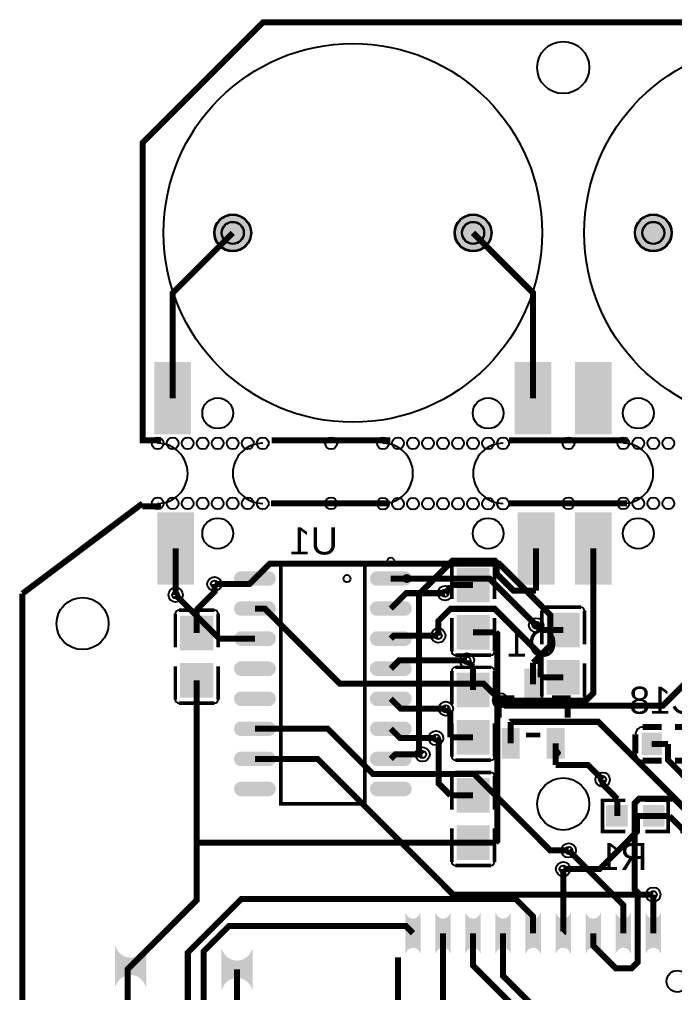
# Model space of a CAD drawing. Header units: millimetres. Extents: x 12.6 to 58.5, y -43.3 to 38.2.
# Drawn here: x 12.57 to 40.27, y -2.89 to 38.23 of the extents above; entities that cross this region are included whole.
import ezdxf

# ---------------------------------------------------------------- set-up
doc = ezdxf.new("R2010")
doc.units = ezdxf.units.MM
for name, color, linetype, true_color in [('BoardOutLine', 7, 'Continuous', 0xff00ff), ('BottomLayer', 7, 'Continuous', 0x0000ff), ('BottomPasteMaskLayer', 7, 'Continuous', 0x800000), ('BottomSilkLayer', 7, 'Continuous', 0x66cc33), ('BottomSolderMaskLayer', 7, 'Continuous', 0xaa00ff), ('Document', 7, 'Continuous', 0xffffff), ('Hole', 7, 'Continuous', 0x222222), ('Multi-Layer', 7, 'Continuous', 0xc0c0c0), ('TopLayer', 7, 'Continuous', 0xff0000), ('TopPasteMaskLayer', 7, 'Continuous', 0x808080), ('TopSilkLayer', 7, 'Continuous', 0xffcc00), ('TopSolderMaskLayer', 7, 'Continuous', 0x800080)]:
    doc.layers.add(name, color=color, linetype=linetype, true_color=true_color)
doc.styles.get("Standard").update_dxf_attribs({"font": 'arial.ttf'})

msp = doc.modelspace()

# ---------------------------------------------------------------- hatches: boundary and pattern name
at = {"layer": 'BottomLayer'}
for points in [[(21.93505207010412, 14.325031750063513, -0.7853981633974483), (21.93505207010412, 14.885026670053353), (23.120066040132087, 14.885026670053353, -0.7853981633974483), (23.120066040132087, 14.325031750063513)], [(27.680035560071246, 14.325031750063513, -0.7853981633974483), (27.680035560071246, 14.885026670053353), (28.865049530099213, 14.885026670053353, -0.7853981633974483), (28.865049530099213, 14.325031750063513)], [(21.93505207010412, 13.055029210058333, -0.7853981633974483), (21.93505207010412, 13.615024130048173), (23.120066040132087, 13.615024130048173, -0.7853981633974483), (23.120066040132087, 13.055029210058333)], [(27.680035560071246, 13.055029210058333, -0.7853981633974483), (27.680035560071246, 13.615024130048173), (28.865049530099213, 13.615024130048173, -0.7853981633974483), (28.865049530099213, 13.055029210058333)], [(21.93505207010412, 11.785026670053266, -0.7853981633974483), (21.93505207010412, 12.345021590043107), (23.120066040132087, 12.345021590043107, -0.7853981633974483), (23.120066040132087, 11.785026670053266)], [(27.680035560071246, 11.785026670053266, -0.7853981633974483), (27.680035560071246, 12.345021590043107), (28.865049530099213, 12.345021590043107, -0.7853981633974483), (28.865049530099213, 11.785026670053266)], [(21.93505207010412, 10.5150241300482, -0.7853981633974483), (21.93505207010412, 11.07501905003804), (23.120066040132087, 11.07501905003804, -0.7853981633974483), (23.120066040132087, 10.5150241300482)], [(27.680035560071246, 10.5150241300482, -0.7853981633974483), (27.680035560071246, 11.07501905003804), (28.865049530099213, 11.07501905003804, -0.7853981633974483), (28.865049530099213, 10.5150241300482)], [(33.94005588011191, 9.51470662941324), (34.640081280162576, 9.51470662941324), (34.640081280162576, 10.764693929387818), (33.94005588011191, 10.764693929387818)], [(21.93505207010412, 9.245021590043134, -0.7853981633974483), (21.93505207010412, 9.805016510032974), (23.120066040132087, 9.805016510032974, -0.7853981633974483), (23.120066040132087, 9.245021590043134)], [(27.680035560071246, 9.245021590043134, -0.7853981633974483), (27.680035560071246, 9.805016510032974), (28.865049530099213, 9.805016510032974, -0.7853981633974483), (28.865049530099213, 9.245021590043134)], [(21.93505207010412, 7.9750190500380675, -0.7853981633974483), (21.93505207010412, 8.535013970027908), (23.120066040132087, 8.535013970027908, -0.7853981633974483), (23.120066040132087, 7.9750190500380675)], [(27.680035560071246, 7.9750190500380675, -0.7853981633974483), (27.680035560071246, 8.535013970027908), (28.865049530099213, 8.535013970027908, -0.7853981633974483), (28.865049530099213, 7.9750190500380675)], [(32.990093980187794, 7.015341630683224), (33.690119380238684, 7.015341630683224), (33.690119380238684, 8.265328930657802), (32.990093980187794, 8.265328930657802)], [(34.89001778003558, 7.015341630683224), (35.59004318008647, 7.015341630683224), (35.59004318008647, 8.265328930657802), (34.89001778003558, 8.265328930657802)], [(39.705080010160145, 8.070027940055752), (38.90508001015996, 8.070027940055752), (38.90508001015996, 7.170002540005044), (39.705080010160145, 7.170002540005044)], [(21.93505207010412, 6.705016510033001, -0.7853981633974483), (21.93505207010412, 7.265011430022842), (23.120066040132087, 7.265011430022842, -0.7853981633974483), (23.120066040132087, 6.705016510033001)], [(27.680035560071246, 6.705016510033001, -0.7853981633974483), (27.680035560071246, 7.265011430022842), (28.865049530099213, 7.265011430022842, -0.7853981633974483), (28.865049530099213, 6.705016510033001)], [(21.93505207010412, 5.435013970027935, -0.7853981633974483), (21.93505207010412, 5.995008890017775), (23.120066040132087, 5.995008890017775, -0.7853981633974483), (23.120066040132087, 5.435013970027935)], [(27.680035560071246, 5.435013970027935, -0.7853981633974483), (27.680035560071246, 5.995008890017775), (28.865049530099213, 5.995008890017775, -0.7853981633974483), (28.865049530099213, 5.435013970027935)], [(38.258064516129025, 4.140005080010042), (38.258064516129025, 5.004013208026436), (37.451587503175006, 5.004013208026436), (37.451587503175006, 4.140005080010042)], [(38.95808991617969, 4.140005080010042), (38.95808991617969, 5.004013208026436), (39.764566929133935, 5.004013208026436), (39.764566929133935, 4.140005080010042)]]:
    msp.add_hatch(color=256, dxfattribs=at).paths.add_polyline_path(points)
at = {"layer": 'BottomPasteMaskLayer'}
for points in [[(21.93505207010412, 14.325031750063513, -0.7853981633974483), (21.93505207010412, 14.885026670053353), (23.120066040132087, 14.885026670053353, -0.7853981633974483), (23.120066040132087, 14.325031750063513)], [(27.680035560071246, 14.325031750063513, -0.7853981633974483), (27.680035560071246, 14.885026670053353), (28.865049530099213, 14.885026670053353, -0.7853981633974483), (28.865049530099213, 14.325031750063513)], [(21.93505207010412, 13.055029210058333, -0.7853981633974483), (21.93505207010412, 13.615024130048173), (23.120066040132087, 13.615024130048173, -0.7853981633974483), (23.120066040132087, 13.055029210058333)], [(27.680035560071246, 13.055029210058333, -0.7853981633974483), (27.680035560071246, 13.615024130048173), (28.865049530099213, 13.615024130048173, -0.7853981633974483), (28.865049530099213, 13.055029210058333)], [(21.93505207010412, 11.785026670053266, -0.7853981633974483), (21.93505207010412, 12.345021590043107), (23.120066040132087, 12.345021590043107, -0.7853981633974483), (23.120066040132087, 11.785026670053266)], [(27.680035560071246, 11.785026670053266, -0.7853981633974483), (27.680035560071246, 12.345021590043107), (28.865049530099213, 12.345021590043107, -0.7853981633974483), (28.865049530099213, 11.785026670053266)], [(21.93505207010412, 10.5150241300482, -0.7853981633974483), (21.93505207010412, 11.07501905003804), (23.120066040132087, 11.07501905003804, -0.7853981633974483), (23.120066040132087, 10.5150241300482)], [(27.680035560071246, 10.5150241300482, -0.7853981633974483), (27.680035560071246, 11.07501905003804), (28.865049530099213, 11.07501905003804, -0.7853981633974483), (28.865049530099213, 10.5150241300482)], [(33.94005588011191, 9.51470662941324), (34.640081280162576, 9.51470662941324), (34.640081280162576, 10.764693929387818), (33.94005588011191, 10.764693929387818)], [(21.93505207010412, 9.245021590043134, -0.7853981633974483), (21.93505207010412, 9.805016510032974), (23.120066040132087, 9.805016510032974, -0.7853981633974483), (23.120066040132087, 9.245021590043134)], [(27.680035560071246, 9.245021590043134, -0.7853981633974483), (27.680035560071246, 9.805016510032974), (28.865049530099213, 9.805016510032974, -0.7853981633974483), (28.865049530099213, 9.245021590043134)], [(21.93505207010412, 7.9750190500380675, -0.7853981633974483), (21.93505207010412, 8.535013970027908), (23.120066040132087, 8.535013970027908, -0.7853981633974483), (23.120066040132087, 7.9750190500380675)], [(27.680035560071246, 7.9750190500380675, -0.7853981633974483), (27.680035560071246, 8.535013970027908), (28.865049530099213, 8.535013970027908, -0.7853981633974483), (28.865049530099213, 7.9750190500380675)], [(32.990093980187794, 7.015341630683224), (33.690119380238684, 7.015341630683224), (33.690119380238684, 8.265328930657802), (32.990093980187794, 8.265328930657802)], [(34.89001778003558, 7.015341630683224), (35.59004318008647, 7.015341630683224), (35.59004318008647, 8.265328930657802), (34.89001778003558, 8.265328930657802)], [(39.705080010160145, 8.070027940055752), (38.90508001015996, 8.070027940055752), (38.90508001015996, 7.170002540005044), (39.705080010160145, 7.170002540005044)], [(21.93505207010412, 6.705016510033001, -0.7853981633974483), (21.93505207010412, 7.265011430022842), (23.120066040132087, 7.265011430022842, -0.7853981633974483), (23.120066040132087, 6.705016510033001)], [(27.680035560071246, 6.705016510033001, -0.7853981633974483), (27.680035560071246, 7.265011430022842), (28.865049530099213, 7.265011430022842, -0.7853981633974483), (28.865049530099213, 6.705016510033001)], [(21.93505207010412, 5.435013970027935, -0.7853981633974483), (21.93505207010412, 5.995008890017775), (23.120066040132087, 5.995008890017775, -0.7853981633974483), (23.120066040132087, 5.435013970027935)], [(27.680035560071246, 5.435013970027935, -0.7853981633974483), (27.680035560071246, 5.995008890017775), (28.865049530099213, 5.995008890017775, -0.7853981633974483), (28.865049530099213, 5.435013970027935)], [(37.413055626111145, 5.021996443992862), (38.21305562611133, 5.021996443992862), (38.26306832613682, 4.971983743967485), (38.26306832613682, 4.7440182880365), (37.89306578613173, 4.7440182880365), (37.89306578613173, 4.414020828041657), (38.26306832613682, 4.414020828041657), (38.26306832613682, 4.171983743967417), (38.21305562611133, 4.1219964439928845), (37.413055626111145, 4.1219964439928845), (37.36306832613673, 4.171983743967417), (37.36306832613673, 4.971983743967485)], [(39.803098806197795, 4.122021844043616), (39.00309880619761, 4.122021844043616), (38.95308610617212, 4.1720345440689925), (38.95308610617212, 4.399999999999977), (39.32308864617721, 4.399999999999977), (39.32308864617721, 4.72999745999482), (38.95308610617212, 4.72999745999482), (38.95308610617212, 4.972034544069061), (39.00309880619761, 5.022021844043593), (39.803098806197795, 5.022021844043593), (39.85308610617221, 4.972034544069061), (39.85308610617221, 4.1720345440689925)]]:
    msp.add_hatch(color=256, dxfattribs=at).paths.add_polyline_path(points)
at = {"layer": 'BottomSolderMaskLayer'}
for points in [[(20.80264160528332, 29.210058420116752, 1), (22.377444754889616, 29.210058420116752, 1)], [(30.96266192532385, 29.210058420116752, 1), (32.53746507493015, 29.210058420116752, 1)], [(38.58267716535425, 29.210058420116752, 1), (40.157480314960544, 29.210058420116752, 1)], [(21.881302627094783, 14.299631699263411, -0.7853981633974483), (21.881302627094783, 14.910426720853454), (23.173815483141425, 14.910426720853454, -0.7853981633974483), (23.173815483141425, 14.299631699263411)], [(27.62628611706191, 14.299631699263411, -0.7853981633974483), (27.62628611706191, 14.910426720853454), (28.91879897310855, 14.910426720853454, -0.7853981633974483), (28.91879897310855, 14.299631699263411)], [(21.881302627094783, 13.029629159258231, -0.7853981633974483), (21.881302627094783, 13.640424180848274), (23.173815483141425, 13.640424180848274, -0.7853981633974483), (23.173815483141425, 13.029629159258231)], [(27.62628611706191, 13.029629159258231, -0.7853981633974483), (27.62628611706191, 13.640424180848274), (28.91879897310855, 13.640424180848274, -0.7853981633974483), (28.91879897310855, 13.029629159258231)], [(21.881302627094783, 11.759626619253165, -0.7853981633974483), (21.881302627094783, 12.370421640843208), (23.173815483141425, 12.370421640843208, -0.7853981633974483), (23.173815483141425, 11.759626619253165)], [(27.62628611706191, 11.759626619253165, -0.7853981633974483), (27.62628611706191, 12.370421640843208), (28.91879897310855, 12.370421640843208, -0.7853981633974483), (28.91879897310855, 11.759626619253165)], [(21.881302627094783, 10.489624079248099, -0.7853981633974483), (21.881302627094783, 11.100419100838142), (23.173815483141425, 11.100419100838142, -0.7853981633974483), (23.173815483141425, 10.489624079248099)], [(27.62628611706191, 10.489624079248099, -0.7853981633974483), (27.62628611706191, 11.100419100838142), (28.91879897310855, 11.100419100838142, -0.7853981633974483), (28.91879897310855, 10.489624079248099)], [(33.914654907650856, 9.489307094738024), (34.665482252623406, 9.489307094738024), (34.665482252623406, 10.790093464063034), (33.914654907650856, 10.790093464063034)], [(21.881302627094783, 9.219621539243033, -0.7853981633974483), (21.881302627094783, 9.830416560833076), (23.173815483141425, 9.830416560833076, -0.7853981633974483), (23.173815483141425, 9.219621539243033)], [(27.62628611706191, 9.219621539243033, -0.7853981633974483), (27.62628611706191, 9.830416560833076), (28.91879897310855, 9.830416560833076, -0.7853981633974483), (28.91879897310855, 9.219621539243033)], [(21.881302627094783, 7.949618999237966, -0.7853981633974483), (21.881302627094783, 8.56041402082801), (23.173815483141425, 8.56041402082801, -0.7853981633974483), (23.173815483141425, 7.949618999237966)], [(27.62628611706191, 7.949618999237966, -0.7853981633974483), (27.62628611706191, 8.56041402082801), (28.91879897310855, 8.56041402082801, -0.7853981633974483), (28.91879897310855, 7.949618999237966)], [(32.964693007726964, 6.989942096008008), (33.71552035269974, 6.989942096008008), (33.71552035269974, 8.290728465333018), (32.964693007726964, 8.290728465333018)], [(34.86461680757475, 6.989942096008008), (35.6154441525473, 6.989942096008008), (35.6154441525473, 8.290728465333018), (34.86461680757475, 8.290728465333018)], [(39.73048167386651, 8.09542870770315), (38.879681572266236, 8.09542870770315), (38.879681572266236, 7.144601772357646), (39.73048167386651, 7.144601772357646)], [(21.881302627094783, 6.6796164592329, -0.7853981633974483), (21.881302627094783, 7.290411480822943), (23.173815483141425, 7.290411480822943, -0.7853981633974483), (23.173815483141425, 6.6796164592329)], [(27.62628611706191, 6.6796164592329, -0.7853981633974483), (27.62628611706191, 7.290411480822943), (28.91879897310855, 7.290411480822943, -0.7853981633974483), (28.91879897310855, 6.6796164592329)], [(21.881302627094783, 5.409613919227834, -0.7853981633974483), (21.881302627094783, 6.020408940817877), (23.173815483141425, 6.020408940817877, -0.7853981633974483), (23.173815483141425, 5.409613919227834)], [(27.62628611706191, 5.409613919227834, -0.7853981633974483), (27.62628611706191, 6.020408940817877), (28.91879897310855, 6.020408940817877, -0.7853981633974483), (28.91879897310855, 5.409613919227834)], [(38.28347176671696, 4.114605029209997), (38.28347176671696, 5.02941325882648), (37.42619465216262, 5.02941325882648), (37.42619465216262, 4.114605029209997)], [(38.93268266559198, 4.114605029209997), (38.93268266559198, 5.02941325882648), (39.78995978014632, 5.02941325882648), (39.78995978014632, 4.114605029209997)]]:
    msp.add_hatch(color=256, dxfattribs=at).paths.add_polyline_path(points)
at = {"layer": 'Multi-Layer'}
for points in [[(20.82804165608342, 29.210058420116752, 1), (22.352044704089515, 29.210058420116752, 1)], [(30.98806197612395, 29.210058420116752, 1), (32.512065024130045, 29.210058420116752, 1)], [(38.60807721615435, 29.210058420116752, 1), (40.13208026416044, 29.210058420116752, 1)]]:
    msp.add_hatch(color=256, dxfattribs=at).paths.add_polyline_path(points)
at = {"layer": 'TopLayer'}
for points in [[(18.3000254000508, 23.72504445008883), (19.8000254000508, 23.72504445008883), (19.8000254000508, 20.725044450088944), (18.3000254000508, 20.725044450088944)], [(33.54005588011182, 23.72504445008883), (35.04005588011182, 23.72504445008883), (35.04005588011182, 20.725044450088944), (33.54005588011182, 20.725044450088944)], [(36.080060960121955, 23.72504445008883), (37.580060960121955, 23.72504445008883), (37.580060960121955, 20.725044450088944), (36.080060960121955, 20.725044450088944)], [(18.42702565405125, 17.375031750063386), (19.92702565405125, 17.375031750063386), (19.92702565405125, 14.3750317500635), (18.42702565405125, 14.3750317500635)], [(33.66705613411227, 17.375031750063386), (35.16705613411227, 17.375031750063386), (35.16705613411227, 14.3750317500635), (33.66705613411227, 14.3750317500635)], [(36.080060960121955, 17.375031750063386), (37.580060960121955, 17.375031750063386), (37.580060960121955, 14.3750317500635), (36.080060960121955, 14.3750317500635)], [(32.425069850139835, 13.630048260096487), (31.075057150114162, 13.630048260096487), (31.075057150114162, 15.040055880111709), (32.425069850139835, 15.040055880111709)], [(19.391033782067552, 11.59804419608838), (20.741046482092997, 11.59804419608838), (20.741046482092997, 13.008051816103603), (19.391033782067552, 13.008051816103603)], [(32.425069850139835, 13.040005080010133), (31.075057150114162, 13.040005080010133), (31.075057150114162, 11.629997459994911), (32.425069850139835, 11.629997459994911)], [(36.23507747015492, 11.725044450088944), (34.885064770129475, 11.725044450088944), (34.885064770129475, 13.135052070104052), (36.23507747015492, 13.135052070104052)], [(36.23507747015492, 11.135001270002476), (34.885064770129475, 11.135001270002476), (34.885064770129475, 9.724993649987255), (36.23507747015492, 9.724993649987255)], [(19.391033782067552, 11.008001016001913), (20.741046482092997, 11.008001016001913), (20.741046482092997, 9.597993395986691), (19.391033782067552, 9.597993395986691)], [(31.075057150114162, 9.185039370078698), (32.425069850139835, 9.185039370078698), (32.425069850139835, 10.59504699009392), (31.075057150114162, 10.59504699009392)], [(31.075057150114162, 8.594996189992344), (32.425069850139835, 8.594996189992344), (32.425069850139835, 7.184988569977122), (31.075057150114162, 7.184988569977122)], [(32.425069850139835, 4.740030480060909), (31.075057150114162, 4.740030480060909), (31.075057150114162, 6.150038100076131), (32.425069850139835, 6.150038100076131)], [(38.258064516129025, 4.140005080010042), (38.258064516129025, 5.004013208026436), (37.451587503175006, 5.004013208026436), (37.451587503175006, 4.140005080010042)], [(38.95808991617969, 4.140005080010042), (38.95808991617969, 5.004013208026436), (39.764566929133935, 5.004013208026436), (39.764566929133935, 4.140005080010042)], [(32.425069850139835, 4.149987299974555), (31.075057150114162, 4.149987299974555), (31.075057150114162, 2.7399796799593332), (32.425069850139835, 2.7399796799593332)], [(29.510058420116867, 0.4700152400304205, -0.7853981633974483), (28.910058420116865, 0.4700152400304205), (28.910058420116865, -1.229984759969625, -0.7853981633974483), (29.510058420116867, -1.229984759969625)], [(30.780060960122047, 0.4700152400304205, -0.7853981633974483), (30.180060960122045, 0.4700152400304205), (30.180060960122045, -1.229984759969625, -0.7853981633974483), (30.780060960122047, -1.229984759969625)], [(32.050063500126996, 0.4700152400304205, -0.7853981633974483), (31.450063500126998, 0.4700152400304205), (31.450063500126998, -1.229984759969625, -0.7853981633974483), (32.050063500126996, -1.229984759969625)], [(33.320066040132176, 0.4700152400304205, -0.7853981633974483), (32.72006604013218, 0.4700152400304205), (32.72006604013218, -1.229984759969625, -0.7853981633974483), (33.320066040132176, -1.229984759969625)], [(34.59006858013713, 0.4700152400304205, -0.7853981633974483), (33.990068580137134, 0.4700152400304205), (33.990068580137134, -1.229984759969625, -0.7853981633974483), (34.59006858013713, -1.229984759969625)], [(35.86007112014231, 0.4700152400304205, -0.7853981633974483), (35.260071120142314, 0.4700152400304205), (35.260071120142314, -1.229984759969625, -0.7853981633974483), (35.86007112014231, -1.229984759969625)], [(37.13007366014726, 0.4700152400304205, -0.7853981633974483), (36.530073660147266, 0.4700152400304205), (36.530073660147266, -1.229984759969625, -0.7853981633974483), (37.13007366014726, -1.229984759969625)], [(38.40007620015244, 0.4700152400304205, -0.7853981633974483), (37.800076200152446, 0.4700152400304205), (37.800076200152446, -1.229984759969625, -0.7853981633974483), (38.40007620015244, -1.229984759969625)], [(39.67007874015739, 0.4700152400304205, -0.7853981633974483), (39.0700787401574, 0.4700152400304205), (39.0700787401574, -1.229984759969625, -0.7853981633974483), (39.67007874015739, -1.229984759969625)], [(17.90703581407167, -0.9130048260096828, -0.7853981633974483), (16.63703327406659, -0.9130048260096828), (16.63703327406659, -2.6430022860046165, -0.7853981633974483), (17.90703581407167, -2.6430022860046165)], [(22.407162814325666, -1.0400050800102463, -0.7853981633974483), (21.137160274320586, -1.0400050800102463), (21.137160274320586, -2.7700025400050663, -0.7853981633974483), (22.407162814325666, -2.7700025400050663)]]:
    msp.add_hatch(color=256, dxfattribs=at).paths.add_polyline_path(points)
at = {"layer": 'TopPasteMaskLayer'}
for points in [[(18.3000254000508, 23.72504445008883), (19.8000254000508, 23.72504445008883), (19.8000254000508, 20.725044450088944), (18.3000254000508, 20.725044450088944)], [(33.54005588011182, 23.72504445008883), (35.04005588011182, 23.72504445008883), (35.04005588011182, 20.725044450088944), (33.54005588011182, 20.725044450088944)], [(36.080060960121955, 23.72504445008883), (37.580060960121955, 23.72504445008883), (37.580060960121955, 20.725044450088944), (36.080060960121955, 20.725044450088944)], [(18.42702565405125, 17.375031750063386), (19.92702565405125, 17.375031750063386), (19.92702565405125, 14.3750317500635), (18.42702565405125, 14.3750317500635)], [(33.66705613411227, 17.375031750063386), (35.16705613411227, 17.375031750063386), (35.16705613411227, 14.3750317500635), (33.66705613411227, 14.3750317500635)], [(36.080060960121955, 17.375031750063386), (37.580060960121955, 17.375031750063386), (37.580060960121955, 14.3750317500635), (36.080060960121955, 14.3750317500635)], [(31.110058420116957, 15.040005080010133), (32.390043180086195, 15.040005080010133), (32.44005588011191, 14.989992379984756), (32.44005588011191, 13.839979679959242), (32.390043180086195, 13.78999237998471), (31.980010160020356, 13.7849631699263), (31.980010160020356, 14.234975869951654), (31.530022860045847, 14.234975869951654), (31.530022860045847, 13.794970789941544), (31.110058420116957, 13.78999237998471), (31.060045720091466, 13.839979679959242), (31.060045720091466, 14.989992379984756)], [(19.42603505207012, 13.008001016002027), (20.706019812039585, 13.008001016002027), (20.756032512065076, 12.95798831597665), (20.756032512065076, 11.807975615951136), (20.706019812039585, 11.757988315976604), (20.295986791973746, 11.752959105918194), (20.295986791973746, 12.202971805943548), (19.84599949199901, 12.202971805943548), (19.84599949199901, 11.762966725933438), (19.42603505207012, 11.757988315976604), (19.376022352044856, 11.807975615951136), (19.376022352044856, 12.95798831597665)], [(32.39006858013704, 11.630048260096487), (31.1100838201678, 11.630048260096487), (31.060071120142084, 11.680060960121864), (31.060071120142084, 12.830073660147264), (31.1100838201678, 12.880060960121796), (31.52011684023364, 12.88509017018032), (31.52011684023364, 12.435077470154965), (31.97010414020815, 12.435077470154965), (31.97010414020815, 12.875082550164962), (32.39006858013704, 12.880060960121796), (32.44008128016253, 12.830073660147264), (32.44008128016253, 11.680060960121864)], [(34.92006604013204, 13.135001270002476), (36.20005080010151, 13.135001270002476), (36.250063500127226, 13.0849885699771), (36.250063500127226, 11.9349758699517), (36.20005080010151, 11.884988569977168), (35.79001778003567, 11.879959359918644), (35.79001778003567, 12.329972059943998), (35.34003048006116, 12.329972059943998), (35.34003048006116, 11.889966979934002), (34.92006604013204, 11.884988569977168), (34.87005334010678, 11.9349758699517), (34.87005334010678, 13.0849885699771)], [(20.70604521209043, 9.59804419608838), (19.426060452120964, 9.59804419608838), (19.376047752095474, 9.648056896113758), (19.376047752095474, 10.798069596139158), (19.426060452120964, 10.84805689611369), (19.836093472186803, 10.8530861061721), (19.836093472186803, 10.403073406146746), (20.28608077216154, 10.403073406146746), (20.28608077216154, 10.843078486156855), (20.70604521209043, 10.84805689611369), (20.756057912115693, 10.798069596139158), (20.756057912115693, 9.648056896113758)], [(36.20007620015235, 9.72504445008883), (34.92009144018289, 9.72504445008883), (34.870078740157396, 9.775057150114208), (34.870078740157396, 10.925069850139721), (34.92009144018289, 10.975057150114253), (35.33012446024895, 10.980086360172663), (35.33012446024895, 10.530073660147309), (35.78011176022346, 10.530073660147309), (35.78011176022346, 10.970078740157419), (36.20007620015235, 10.975057150114253), (36.25008890017784, 10.925069850139721), (36.25008890017784, 9.775057150114208)], [(31.110058420116957, 10.594996189992344), (32.390043180086195, 10.594996189992344), (32.44005588011191, 10.544983489966967), (32.44005588011191, 9.394970789941453), (32.390043180086195, 9.344983489966921), (31.980010160020356, 9.339954279908511), (31.980010160020356, 9.789966979933865), (31.530022860045847, 9.789966979933865), (31.530022860045847, 9.349961899923755), (31.110058420116957, 9.344983489966921), (31.060045720091466, 9.394970789941453), (31.060045720091466, 10.544983489966967)], [(32.39006858013704, 7.185039370078698), (31.1100838201678, 7.185039370078698), (31.060071120142084, 7.235052070104075), (31.060071120142084, 8.385064770129588), (31.1100838201678, 8.43505207010412), (31.52011684023364, 8.44008128016253), (31.52011684023364, 7.9900685801371765), (31.97010414020815, 7.9900685801371765), (31.97010414020815, 8.430073660147173), (32.39006858013704, 8.43505207010412), (32.44008128016253, 8.385064770129588), (32.44008128016253, 7.235052070104075)], [(31.110058420116957, 6.149987299974555), (32.390043180086195, 6.149987299974555), (32.44005588011191, 6.099974599949178), (32.44005588011191, 4.9499618999236645), (32.390043180086195, 4.899974599949132), (31.980010160020356, 4.894945389890722), (31.980010160020356, 5.3449580899160765), (31.530022860045847, 5.3449580899160765), (31.530022860045847, 4.90495300990608), (31.110058420116957, 4.899974599949132), (31.060045720091466, 4.9499618999236645), (31.060045720091466, 6.099974599949178)], [(37.413055626111145, 4.122021844043616), (38.21305562611133, 4.122021844043616), (38.26306832613682, 4.1720345440689925), (38.26306832613682, 4.399999999999977), (37.89306578613173, 4.399999999999977), (37.89306578613173, 4.72999745999482), (38.26306832613682, 4.72999745999482), (38.26306832613682, 4.972034544069061), (38.21305562611133, 5.022021844043593), (37.413055626111145, 5.022021844043593), (37.36306832613673, 4.972034544069061), (37.36306832613673, 4.1720345440689925)], [(39.803098806197795, 5.021996443992862), (39.00309880619761, 5.021996443992862), (38.95308610617212, 4.971983743967485), (38.95308610617212, 4.7440182880365), (39.32308864617721, 4.7440182880365), (39.32308864617721, 4.414020828041657), (38.95308610617212, 4.414020828041657), (38.95308610617212, 4.171983743967417), (39.00309880619761, 4.1219964439928845), (39.803098806197795, 4.1219964439928845), (39.85308610617221, 4.171983743967417), (39.85308610617221, 4.971983743967485)], [(32.39006858013704, 2.740030480060909), (31.1100838201678, 2.740030480060909), (31.060071120142084, 2.790043180086286), (31.060071120142084, 3.9400558801117995), (31.1100838201678, 3.9900431800863316), (31.52011684023364, 3.995072390144742), (31.52011684023364, 3.5450596901193876), (31.97010414020815, 3.5450596901193876), (31.97010414020815, 3.9850647701294974), (32.39006858013704, 3.9900431800863316), (32.44008128016253, 3.9400558801117995), (32.44008128016253, 2.790043180086286)], [(29.510058420116867, 0.4700152400304205, -0.7853981633974483), (28.910058420116865, 0.4700152400304205), (28.910058420116865, -1.229984759969625, -0.7853981633974483), (29.510058420116867, -1.229984759969625)], [(30.780060960122047, 0.4700152400304205, -0.7853981633974483), (30.180060960122045, 0.4700152400304205), (30.180060960122045, -1.229984759969625, -0.7853981633974483), (30.780060960122047, -1.229984759969625)], [(32.050063500126996, 0.4700152400304205, -0.7853981633974483), (31.450063500126998, 0.4700152400304205), (31.450063500126998, -1.229984759969625, -0.7853981633974483), (32.050063500126996, -1.229984759969625)], [(33.320066040132176, 0.4700152400304205, -0.7853981633974483), (32.72006604013218, 0.4700152400304205), (32.72006604013218, -1.229984759969625, -0.7853981633974483), (33.320066040132176, -1.229984759969625)], [(34.59006858013713, 0.4700152400304205, -0.7853981633974483), (33.990068580137134, 0.4700152400304205), (33.990068580137134, -1.229984759969625, -0.7853981633974483), (34.59006858013713, -1.229984759969625)], [(35.86007112014231, 0.4700152400304205, -0.7853981633974483), (35.260071120142314, 0.4700152400304205), (35.260071120142314, -1.229984759969625, -0.7853981633974483), (35.86007112014231, -1.229984759969625)], [(37.13007366014726, 0.4700152400304205, -0.7853981633974483), (36.530073660147266, 0.4700152400304205), (36.530073660147266, -1.229984759969625, -0.7853981633974483), (37.13007366014726, -1.229984759969625)], [(38.40007620015244, 0.4700152400304205, -0.7853981633974483), (37.800076200152446, 0.4700152400304205), (37.800076200152446, -1.229984759969625, -0.7853981633974483), (38.40007620015244, -1.229984759969625)], [(39.67007874015739, 0.4700152400304205, -0.7853981633974483), (39.0700787401574, 0.4700152400304205), (39.0700787401574, -1.229984759969625, -0.7853981633974483), (39.67007874015739, -1.229984759969625)], [(17.90703581407167, -0.9130048260096828, -0.7853981633974483), (16.63703327406659, -0.9130048260096828), (16.63703327406659, -2.6430022860046165, -0.7853981633974483), (17.90703581407167, -2.6430022860046165)], [(22.407162814325666, -1.0400050800102463, -0.7853981633974483), (21.137160274320586, -1.0400050800102463), (21.137160274320586, -2.7700025400050663, -0.7853981633974483), (22.407162814325666, -2.7700025400050663)]]:
    msp.add_hatch(color=256, dxfattribs=at).paths.add_polyline_path(points)
at = {"layer": 'TopSolderMaskLayer'}
for points in [[(20.80264160528332, 29.210058420116752, 1), (22.377444754889616, 29.210058420116752, 1)], [(30.96266192532385, 29.210058420116752, 1), (32.53746507493015, 29.210058420116752, 1)], [(38.58267716535425, 29.210058420116752, 1), (40.157480314960544, 29.210058420116752, 1)], [(18.274624919142298, 23.750444500888875), (19.825425020742387, 23.750444500888875), (19.825425020742387, 20.699644399288786), (18.274624919142298, 20.699644399288786)], [(33.51465539920332, 23.750444500888875), (35.06545550080341, 23.750444500888875), (35.06545550080341, 20.699644399288786), (33.51465539920332, 20.699644399288786)], [(36.05466047921345, 23.750444500888875), (37.60546058081354, 23.750444500888875), (37.60546058081354, 20.699644399288786), (36.05466047921345, 20.699644399288786)], [(18.401625173142747, 17.400431800863544), (19.952425274743064, 17.400431800863544), (19.952425274743064, 14.349631699263455), (18.401625173142747, 14.349631699263455)], [(33.64165565320377, 17.400431800863544), (35.19245575480386, 17.400431800863544), (35.19245575480386, 14.349631699263455), (33.64165565320377, 14.349631699263455)], [(36.05466047921345, 17.400431800863544), (37.60546058081354, 17.400431800863544), (37.60546058081354, 14.349631699263455), (36.05466047921345, 14.349631699263455)], [(32.44938914506747, 13.603520380135706), (31.050737855186753, 13.603520380135706), (31.050737855186753, 15.066585671647317), (32.44938914506747, 15.066585671647317)], [(36.259396765082556, 11.69851657012805), (34.86074547520184, 11.69851657012805), (34.86074547520184, 13.161581861639661), (36.259396765082556, 13.161581861639661)], [(19.366714487139916, 11.5715163161276), (20.765365777020634, 11.5715163161276), (20.765365777020634, 13.034581607639211), (19.366714487139916, 13.034581607639211)], [(32.44938914506747, 13.066532959970914), (31.050737855186753, 13.066532959970914), (31.050737855186753, 11.603467668459302), (32.44938914506747, 11.603467668459302)], [(36.259396765082556, 11.161529149963258), (34.86074547520184, 11.161529149963258), (34.86074547520184, 9.698463858451646), (36.259396765082556, 9.698463858451646)], [(19.366714487139916, 11.034528895962694), (20.765365777020634, 11.034528895962694), (20.765365777020634, 9.571463604451196), (19.366714487139916, 9.571463604451196)], [(31.050737855186753, 9.158511490117917), (32.44938914506747, 9.158511490117917), (32.44938914506747, 10.621576781629528), (31.050737855186753, 10.621576781629528)], [(31.050737855186753, 8.621524069953125), (32.44938914506747, 8.621524069953125), (32.44938914506747, 7.1584587784415135), (31.050737855186753, 7.1584587784415135)], [(32.44938914506747, 4.713502600100128), (31.050737855186753, 4.713502600100128), (31.050737855186753, 6.1765678916117395), (32.44938914506747, 6.1765678916117395)], [(38.28347176671696, 4.114605029209997), (38.28347176671696, 5.02941325882648), (37.42619465216262, 5.02941325882648), (37.42619465216262, 4.114605029209997)], [(38.93268266559198, 4.114605029209997), (38.93268266559198, 5.02941325882648), (39.78995978014632, 5.02941325882648), (39.78995978014632, 4.114605029209997)], [(32.44938914506747, 4.176515179935336), (31.050737855186753, 4.176515179935336), (31.050737855186753, 2.7134498884237246), (32.44938914506747, 2.7134498884237246)], [(29.535458470916968, 0.4887891906217874, -0.7853981633974483), (28.884658369316764, 0.4887891906217874), (28.884658369316764, -1.2487587105608782, -0.7853981633974483), (29.535458470916968, -1.2487587105608782)], [(30.805461010922148, 0.4887891906217874, -0.7853981633974483), (30.154660909321944, 0.4887891906217874), (30.154660909321944, -1.2487587105608782, -0.7853981633974483), (30.805461010922148, -1.2487587105608782)], [(32.0754635509271, 0.4887891906217874, -0.7853981633974483), (31.424663449326896, 0.4887891906217874), (31.424663449326896, -1.2487587105608782, -0.7853981633974483), (32.0754635509271, -1.2487587105608782)], [(33.34546609093228, 0.4887891906217874, -0.7853981633974483), (32.69466598933208, 0.4887891906217874), (32.69466598933208, -1.2487587105608782, -0.7853981633974483), (33.34546609093228, -1.2487587105608782)], [(34.61546863093723, 0.4887891906217874, -0.7853981633974483), (33.96466852933703, 0.4887891906217874), (33.96466852933703, -1.2487587105608782, -0.7853981633974483), (34.61546863093723, -1.2487587105608782)], [(35.88547117094241, 0.4887891906217874, -0.7853981633974483), (35.23467106934221, 0.4887891906217874), (35.23467106934221, -1.2487587105608782, -0.7853981633974483), (35.88547117094241, -1.2487587105608782)], [(37.15547371094736, 0.4887891906217874, -0.7853981633974483), (36.504673609347165, 0.4887891906217874), (36.504673609347165, -1.2487587105608782, -0.7853981633974483), (37.15547371094736, -1.2487587105608782)], [(38.42547625095254, 0.4887891906217874, -0.7853981633974483), (37.774676149352345, 0.4887891906217874), (37.774676149352345, -1.2487587105608782, -0.7853981633974483), (38.42547625095254, -1.2487587105608782)], [(39.695478790957495, 0.4887891906217874, -0.7853981633974483), (39.0446786893573, 0.4887891906217874), (39.0446786893573, -1.2487587105608782, -0.7853981633974483), (39.695478790957495, -1.2487587105608782)], [(17.93243586487177, -0.8983574848871285, -0.7853981633974483), (16.611633223266487, -0.8983574848871285), (16.611633223266487, -2.6576496271272845, -0.7853981633974483), (17.93243586487177, -2.6576496271272845)], [(22.432562865125767, -1.0253577388875783, -0.7853981633974483), (21.111760223520484, -1.0253577388875783), (21.111760223520484, -2.7846498811277343, -0.7853981633974483), (22.432562865125767, -2.7846498811277343)]]:
    msp.add_hatch(color=256, dxfattribs=at).paths.add_polyline_path(points)

# ---------------------------------------------------------------- linework, layer by layer
at = {"layer": 'BoardOutLine', "const_width": 0.25400050800101603}
for points in [[(53.34010668021347, 20.320040640081288), (53.34010668021347, 33.020066040132065), (53.34010668021347, 33.020066040132065), (48.260096520192974, 38.10007620015233), (22.86004572009142, 38.10007620015233), (22.86004572009142, 38.10007620015233), (17.780035560071155, 33.020066040132065), (17.780035560071155, 20.320040640081288)], [(17.7641605283211, 20.447040894081738), (18.557912115824138, 20.447040894081738)], [(23.241046482092997, 20.447040894081738), (26.289052578105156, 20.447040894081738)], [(26.257302514605044, 20.447040894081738), (28.257556515113038, 20.447040894081738)], [(33.27406654813308, 20.447040894081738), (36.32207264414524, 20.447040894081738)], [(36.290322580645125, 20.447040894081738), (38.29057658115312, 20.447040894081738)], [(17.780035560071155, 17.780035560071042), (12.70002540005089, 13.970027940055843)], [(17.7641605283211, 17.653035306070592), (18.557912115824138, 17.653035306070592)], [(23.209296418592885, 17.780035560071042), (26.289052578105156, 17.780035560071042)], [(26.22555245110493, 17.780035560071042), (28.225806451612925, 17.780035560071042)], [(33.242316484632966, 17.780035560071042), (36.32207264414524, 17.780035560071042)], [(36.25857251714501, 17.780035560071042), (38.258826517653006, 17.780035560071042)], [(12.70002540005089, -15.240030480061023), (12.70002540005089, 13.970027940055843)]]:
    msp.add_lwpolyline(points, dxfattribs=at)
at = {"layer": 'BoardOutLine'}
for centre, start, end in [((18.415036830073632, 19.050038100076108), 270, 90), ((22.86004572009142, 19.050038100076108), 90, 270), ((27.940055880111686, 19.050038100076108), 270, 90), ((33.02006604013218, 19.050038100076108), 90, 270), ((38.100076200152444, 19.050038100076108), 270, 90)]:
    msp.add_arc(centre, 1.27000254000508, start, end, dxfattribs=at)
at = {"layer": 'BottomLayer', "const_width": 0.25400050800101603}
for points in [[(22.52755905511799, 14.605029210058433), (23.15798831597658, 15.23545847091691), (32.84836169672326, 15.23545847091691), (35.00990601981198, 13.073914147828305), (35.00990601981198, 11.767843535687007), (34.29006858013713, 11.048006096012159)], [(20.81915163830331, 14.373888747777528), (22.2964185928372, 14.373888747777528), (22.52755905511799, 14.605029210058433)], [(28.272542545085116, 14.605029210058433), (32.44119888239766, 14.605029210058433), (34.4173228346458, 12.628905257810402)], [(22.52755905511799, 12.065024130048187), (21.02286004572011, 12.065024130048187), (19.177038354076785, 13.91084582169151)], [(28.272542545085116, 13.335026670053253), (28.924307848615626, 13.986791973583877), (30.565405130810404, 13.986791973583877)], [(22.52755905511799, 13.335026670053253), (22.942087884175862, 13.335026670053253), (26.116840233680477, 10.160274320548638), (32.19024638049291, 10.160274320548638), (32.88874777749561, 9.461772923545823)], [(30.276352552705248, 12.193802387604705), (28.40132080264152, 12.193802387604705), (28.272542545085116, 12.065024130048187)], [(31.493014986030175, 11.144018288036477), (28.621539243078587, 11.144018288036477), (28.272542545085116, 10.79502159004312)], [(41.65633731267462, 11.116078232156497), (39.77012954025895, 9.229870459740937), (33.12065024130038, 9.229870459740937), (32.88874777749561, 9.461772923545823)], [(34.29006858013713, 10.139700279400586), (34.29006858013713, 11.048006096012159)], [(28.272542545085116, 9.525019050038054), (28.691389382778652, 9.106172212344404), (30.59867919735825, 9.106172212344404)], [(45.02006604013195, 2.224790449580837), (43.37414274828552, 2.224790449580837), (37.04876809753614, 8.550165100330105), (33.3416306832612, 8.550165100330105), (33.34010668021347, 8.548641097282143)], [(33.34010668021347, 7.640335280670456), (33.34010668021347, 8.548641097282143)], [(22.52755905511799, 8.255016510032988), (25.609855219710425, 8.255016510032988), (27.51485902971808, 6.3500127000253315), (31.7833375666753, 6.3500127000253315), (35.01524003048007, 3.118110236220332), (35.79222758445508, 3.118110236220332)], [(28.272542545085116, 8.255016510032988), (28.660909321818508, 7.866649733299369), (30.186182372364783, 7.866649733299369)], [(35.24003048006102, 7.640335280670456), (35.24003048006102, 6.732029464058883)], [(39.30505461010921, 7.620015240030398), (39.988315976632066, 7.620015240030398)], [(39.988315976632066, 7.620015240030398), (39.988315976632066, 6.936753873507655), (43.43103886207791, 3.4940309880619225), (44.82905765811529, 3.4940309880619225)], [(22.52755905511799, 6.9850139700279215), (25.17449834899685, 6.9850139700279215), (30.910083820167756, 1.2494284988569007), (39.370078740157396, 1.2494284988569007)], [(28.272542545085116, 6.9850139700279215), (28.463296926594012, 7.1757683515367034), (29.611633223266608, 7.1757683515367034)], [(35.24003048006102, 6.732029464058883), (36.60579121158253, 6.732029464058883), (37.227330454661114, 6.110490220980296)], [(37.85471170942333, 5.2872745745490874), (37.227330454661114, 5.914655829311641), (37.227330454661114, 6.110490220980296)], [(37.85471170942333, 4.572009144018239), (37.85471170942333, 5.2872745745490874)], [(38.67487934975861, 4.572009144018239), (38.67487934975861, 3.908305816611687), (37.09753619507228, 2.330962661925355), (35.560325120650305, 2.330962661925355)], [(39.36144272288561, 4.572009144018239), (38.67487934975861, 4.572009144018239)]]:
    msp.add_lwpolyline(points, dxfattribs=at)
at = {"layer": 'BottomSilkLayer', "const_width": 0.15240030480060962}
msp.add_lwpolyline([(27.171475742951543, 15.236245872491622), (23.628625857251564, 15.236245872491622), (23.628625857251564, 5.083794767589552), (27.171475742951543, 5.083794767589552), (27.171475742951543, 15.236245872491622)], close=True, dxfattribs=at)
at = {"layer": 'BottomSilkLayer'}
for points, const_width in [([(33.489966979934024, 9.540005080010133), (32.83007366014749, 9.540005080010133), (33.489966979934024, 9.540005080010133), (32.83007366014749, 9.540005080010133), (32.83007366014749, 8.724917449834834)], 0.25400050800101603), ([(35.750063500127, 8.724917449834834), (35.750063500127, 9.540005080010133), (35.09017018034024, 9.540005080010133)], 0.25400050800101603), ([(39.724815849631796, 8.329641859283697), (38.92484124968246, 8.329641859283697)], 0.25400050800101603), ([(40.2852679705361, 8.330124460248953), (41.08524257048521, 8.330124460248953)], 0.25400050800101603), ([(34.59004318008624, 7.990093980187908), (33.99009398018802, 7.990093980187908)], 0.2), ([(38.61506223012452, 8.019786639573226), (38.61506223012452, 7.219761239522427)], 0.25400050800101603), ([(39.724815849631796, 6.909982219964377), (38.92484124968246, 6.909982219964377)], 0.25400050800101603), ([(40.2852679705361, 6.910439420878788), (41.08524257048521, 6.910439420878788)], 0.25400050800101603), ([(38.18186436372889, 3.9114046228091865), (37.22298704597415, 3.9114046228091865), (37.22298704597415, 5.232613665227291), (38.18186436372889, 5.232613665227291)], 0.15240030480060962), ([(39.03429006858005, 3.9114046228091865), (39.99316738633479, 3.9114046228091865), (39.99316738633479, 5.232613665227291), (39.03429006858005, 5.232613665227291)], 0.15240030480060962)]:
    msp.add_lwpolyline(points, dxfattribs=dict(at, const_width=const_width))
for centre, radius in [((26.670053340106733, 29.210058420116752), 8.001016002032005), ((44.45008890017789, 29.210058420116752), 8.001016002032005), ((28.272542545085116, 15.33731267462531), 0.15011430022860048), ((26.41910083820153, 14.605029210058433), 0.15011430022860048)]:
    msp.add_circle(centre, radius, dxfattribs=at)
for centre, start, end in [((38.924892048743004, 8.019812039624071), 90, 180.00469714540148), ((38.92489204978415, 7.219812039624003), 180, 270)]:
    msp.add_arc(centre, 0.30982981965963935, start, end, dxfattribs=at)
at = {"layer": 'BottomSolderMaskLayer'}
for centre, radius in [((21.590043180086468, 29.210058420116752), 0.7874015748031498), ((21.590043180086468, 29.210058420116752), 0.47244094488188987), ((31.750063500127, 29.210058420116752), 0.7874015748031498), ((31.750063500127, 29.210058420116752), 0.47244094488188987), ((39.370078740157396, 29.210058420116752), 0.7874015748031498), ((39.370078740157396, 29.210058420116752), 0.47244094488188987)]:
    msp.add_circle(centre, radius, dxfattribs=at)
at = {"layer": 'Document'}
for centre, radius in [((28.949961899923665, 14.605029210058433), 0.15011430022860048), ((35.29006858013713, 7.240030480060909), 0.12700025400050802)]:
    msp.add_circle(centre, radius, dxfattribs=at)
at = {"layer": 'Hole'}
for centre in [(20.81915163830331, 14.373888747777528), (19.177038354076785, 13.91084582169151), (30.565405130810404, 13.986791973583877), (34.4173228346458, 12.628905257810402), (30.276352552705248, 12.193802387604705), (31.493014986030175, 11.144018288036477), (32.88874777749561, 9.461772923545823), (30.59867919735825, 9.106172212344404), (30.186182372364783, 7.866649733299369), (29.611633223266608, 7.1757683515367034), (37.227330454661114, 6.110490220980296), (35.79222758445508, 3.118110236220332), (35.560325120650305, 2.330962661925355), (39.370078740157396, 1.2494284988569007)]:
    msp.add_circle(centre, 0.15250190500381003, dxfattribs=at)
at = {"layer": 'Multi-Layer'}
for centre, radius in [((35.56007112014231, 36.19507239014479), 1.1), ((21.590043180086468, 29.210058420116752), 0.7620015240030481), ((21.590043180086468, 29.210058420116752), 0.45720091440182886), ((31.750063500127, 29.210058420116752), 0.7620015240030481), ((31.750063500127, 29.210058420116752), 0.45720091440182886), ((39.370078740157396, 29.210058420116752), 0.7620015240030481), ((39.370078740157396, 29.210058420116752), 0.45720091440182886), ((20.955041910083764, 21.590043180086354), 0.6500127000254001), ((32.385064770129475, 21.590043180086354), 0.6500127000254001), ((38.73507747015492, 21.590043180086354), 0.6500127000254001), ((18.415036830073632, 20.320040640081288), 0.25001270002540005), ((19.050038100076108, 20.320040640081288), 0.25001270002540005), ((19.68503937007881, 20.320040640081288), 0.25001270002540005), ((20.320040640081288, 20.320040640081288), 0.25001270002540005), ((20.955041910083764, 20.320040640081288), 0.25001270002540005), ((21.590043180086468, 20.320040640081288), 0.25001270002540005), ((22.225044450088944, 20.320040640081288), 0.25001270002540005), ((22.86004572009142, 20.320040640081288), 0.25001270002540005), ((25.749301498603018, 20.320040640081288), 0.25001270002540005), ((27.940055880111686, 20.320040640081288), 0.25001270002540005), ((28.57505715011439, 20.320040640081288), 0.25001270002540005), ((29.210058420116866, 20.320040640081288), 0.25001270002540005), ((29.845059690119342, 20.320040640081288), 0.25001270002540005), ((30.480060960122046, 20.320040640081288), 0.25001270002540005), ((31.115062230124522, 20.320040640081288), 0.25001270002540005), ((31.750063500127, 20.320040640081288), 0.25001270002540005), ((32.385064770129475, 20.320040640081288), 0.25001270002540005), ((33.02006604013218, 20.320040640081288), 0.25001270002540005), ((35.7823215646431, 20.320040640081288), 0.25001270002540005), ((38.100076200152444, 20.320040640081288), 0.25001270002540005), ((38.73507747015492, 20.320040640081288), 0.25001270002540005), ((39.370078740157396, 20.320040640081288), 0.25001270002540005), ((40.0050800101601, 20.320040640081288), 0.25001270002540005), ((18.415036830073632, 17.780035560071042), 0.25001270002540005), ((19.050038100076108, 17.780035560071042), 0.25001270002540005), ((19.68503937007881, 17.780035560071042), 0.25001270002540005), ((20.320040640081288, 17.780035560071042), 0.25001270002540005), ((20.955041910083764, 17.780035560071042), 0.25001270002540005), ((21.590043180086468, 17.780035560071042), 0.25001270002540005), ((22.225044450088944, 17.780035560071042), 0.25001270002540005), ((22.86004572009142, 17.780035560071042), 0.25001270002540005), ((25.749301498603018, 17.780035560071042), 0.25001270002540005), ((27.940055880111686, 17.765557531115064), 0.25001270002540005), ((28.57505715011439, 17.765557531115064), 0.25001270002540005), ((29.210058420116866, 17.765557531115064), 0.25001270002540005), ((29.845059690119342, 17.765557531115064), 0.25001270002540005), ((30.480060960122046, 17.765557531115064), 0.25001270002540005), ((31.115062230124522, 17.765557531115064), 0.25001270002540005), ((31.750063500127, 17.765557531115064), 0.25001270002540005), ((32.385064770129475, 17.765557531115064), 0.25001270002540005), ((33.02006604013218, 17.765557531115064), 0.25001270002540005), ((35.7823215646431, 17.780035560071042), 0.25001270002540005), ((38.100076200152444, 17.780035560071042), 0.25001270002540005), ((38.73507747015492, 17.780035560071042), 0.25001270002540005), ((39.370078740157396, 17.780035560071042), 0.25001270002540005), ((40.0050800101601, 17.780035560071042), 0.25001270002540005), ((20.955041910083764, 16.510033020065976), 0.6500127000254001), ((32.385064770129475, 16.510033020065976), 0.6500127000254001), ((38.73507747015492, 16.510033020065976), 0.6500127000254001), ((20.81915163830331, 14.373888747777528), 0.30500381000762006), ((19.177038354076785, 13.91084582169151), 0.30500381000762006), ((30.565405130810404, 13.986791973583877), 0.30500381000762006), ((15.240030480061023, 12.700025400050777), 1.1), ((34.4173228346458, 12.628905257810402), 0.30500381000762006), ((30.276352552705248, 12.193802387604705), 0.30500381000762006), ((31.493014986030175, 11.144018288036477), 0.30500381000762006), ((32.88874777749561, 9.461772923545823), 0.30500381000762006), ((30.59867919735825, 9.106172212344404), 0.30500381000762006), ((30.186182372364783, 7.866649733299369), 0.30500381000762006), ((29.611633223266608, 7.1757683515367034), 0.30500381000762006), ((35.56007112014231, 5.080010160020265), 1.1), ((37.227330454661114, 6.110490220980296), 0.30500381000762006), ((35.79222758445508, 3.118110236220332), 0.30500381000762006), ((35.560325120650305, 2.330962661925355), 0.30500381000762006), ((39.370078740157396, 1.2494284988569007), 0.30500381000762006)]:
    msp.add_circle(centre, radius, dxfattribs=at)
at = {"layer": 'TopLayer', "const_width": 0.25400050800101603}
for points in [[(21.590043180086468, 29.210058420116752), (19.050038100076108, 26.67005334010662), (19.050038100076108, 22.22504445008883)], [(31.750063500127, 29.210058420116752), (34.29006858013713, 26.67005334010662), (34.29006858013713, 22.22504445008883)], [(19.177038354076785, 15.8750317500635), (19.177038354076785, 14.091948183896307)], [(32.77368554737109, 9.44119888239777), (36.51257302514614, 9.44119888239777), (36.830073660147264, 9.758699517399009), (36.830073660147264, 13.352806705613375), (36.830073660147264, 15.8750317500635)], [(34.41706883413758, 15.8750317500635), (34.41706883413758, 14.091948183896307)], [(34.41706883413758, 14.091948183896307), (33.457708915417925, 14.091948183896307), (32.75209550419095, 14.797561595123057), (32.75209550419095, 15.281940563881108), (32.67818135636276, 15.355854711709412), (30.8750317500635, 15.355854711709412), (29.462788925577797, 13.943611887223824), (29.462788925577797, 7.324612649225287), (29.611633223266608, 7.1757683515367034)], [(20.06604013208039, 13.291338582677099), (20.81915163830331, 14.044450088900135), (20.81915163830331, 14.373888747777528)], [(30.79197358394731, 14.335026670053253), (30.79197358394731, 14.213360426720783), (30.565405130810404, 13.986791973583877)], [(31.750063500127, 14.335026670053253), (30.79197358394731, 14.335026670053253)], [(19.177038354076785, 14.091948183896307), (19.177038354076785, 13.91084582169151)], [(20.06604013208039, 12.303022606045147), (20.06604013208039, 13.291338582677099)], [(30.276352552705248, 12.193802387604705), (30.276352552705248, 12.803149606299144), (30.798069596139385, 13.32486664973328), (32.66522733045463, 13.32486664973328), (34.601981203962396, 11.388112776225512), (34.601981203962396, 10.43002286004571)], [(34.601981203962396, 12.430022860045597), (34.601981203962396, 12.444246888493694), (34.4173228346458, 12.628905257810402)], [(31.750063500127, 12.335026670053367), (32.70840741681491, 12.335026670053367)], [(32.70840741681491, 12.335026670053367), (32.77368554737109, 12.269748539497073), (32.77368554737109, 9.461772923545823)], [(35.56007112014231, 12.430022860045597), (34.601981203962396, 12.430022860045597)], [(31.750063500127, 10.878333756667416), (31.493014986030175, 11.13538227076458), (31.493014986030175, 11.144018288036477)], [(31.750063500127, 9.890017780035464), (31.750063500127, 10.878333756667416)], [(20.06604013208039, 10.303022606045147), (20.06604013208039, 3.445008890017789)], [(35.56007112014231, 10.43002286004571), (34.601981203962396, 10.43002286004571)], [(32.77368554737109, 9.440182880365796), (32.77368554737109, 3.510287020574083), (32.70840741681491, 3.445008890017789)], [(32.88874777749561, 9.461772923545823), (32.77368554737109, 9.461772923545823)], [(32.77368554737109, 9.461772923545823), (32.77368554737109, 9.440182880365796)], [(30.79197358394731, 7.890017780035578), (30.79197358394731, 8.912877825755686), (30.59867919735825, 9.106172212344404)], [(30.79197358394731, 5.445008890017675), (30.30073660147309, 5.936245872491668), (30.30073660147309, 7.752095504190947), (30.186182372364783, 7.866649733299369)], [(31.750063500127, 7.890017780035578), (30.79197358394731, 7.890017780035578)], [(37.85471170942333, 5.2872745745490874), (37.227330454661114, 5.914655829311641), (37.227330454661114, 6.110490220980296)], [(31.750063500127, 5.445008890017675), (30.79197358394731, 5.445008890017675)], [(36.830073660147264, -0.37998475996960224), (36.830073660147264, -0.9108458216916233), (37.787909575819185, -1.868681737363545), (38.44170688341387, -1.868681737363545), (38.7035814071628, -1.606807213614502), (38.7035814071628, 1.3416306832613145), (38.58318516637041, 1.4620269240538164), (38.58318516637041, 5.1163322326643765), (38.76835153670322, 5.301498602997071), (40.24892049784103, 5.301498602997071), (40.97840995682009, 4.572009144018239)], [(37.85471170942333, 4.572009144018239), (37.85471170942333, 5.2872745745490874)], [(39.36144272288561, 4.572009144018239), (40.047752095504165, 4.572009144018239)], [(40.640081280162576, 3.8331216662433008), (40.640081280162576, 3.9796799593599417), (40.047752095504165, 4.572009144018239)], [(20.06604013208039, 3.445008890017789), (20.06604013208039, 1.016002032004053), (17.27203454406913, -1.7780035560072065)], [(20.06604013208039, 3.445008890017789), (30.79197358394731, 3.445008890017789)], [(31.750063500127, 3.445008890017789), (30.79197358394731, 3.445008890017789)], [(31.750063500127, 3.445008890017789), (32.70840741681491, 3.445008890017789)], [(38.100076200152444, -0.37998475996960224), (38.100076200152444, 0.8102616205231925), (35.79222758445508, 3.118110236220332)], [(35.56007112014231, -0.37998475996960224), (35.560325120650305, -0.3797307594614949), (35.560325120650305, 2.330962661925355)], [(39.370078740157396, -0.37998475996960224), (39.370078740157396, 1.2494284988569007)], [(22.095250190500337, -24.478282956565977), (19.691389382778652, -22.074422148844405), (19.691389382778652, -1.1973583947168436), (21.949199898399684, 1.0604521209041877), (33.55295910591826, 1.0604521209041877), (34.29006858013713, 0.32334264668531887), (34.29006858013713, -0.37998475996960224)], [(20.355092710185318, -16.345186690373453), (20.355092710185318, -1.1546863093726643), (21.432816865633868, -0.07696215392434169), (28.907035814071605, -0.07696215392434169), (29.210058420116866, -0.37998475996960224)], [(30.480060960122046, -0.37998475996960224), (30.480060960122046, -4.22148844297692)], [(31.750063500127, -0.37998475996960224), (31.750063500127, -1.7467614935229676), (38.73507747015492, -8.731775463551003), (38.73507747015492, -10.95656591313184), (39.03759207518419, -11.259080518161113), (45.16002032004076, -11.259080518161113), (45.944373888747805, -12.04343408686816), (45.944373888747805, -16.936499872999775), (45.7358394716789, -17.14503429006868)], [(35.066294132588155, -4.22936245872495), (33.02006604013218, -2.183134366268746), (33.02006604013218, -0.37998475996960224)], [(17.27203454406913, -1.7780035560072065), (17.14503429006868, -1.9050038100076563), (17.14503429006868, -8.763017526035128)], [(21.772161544323126, -7.632969265938527), (21.772161544323126, -1.9050038100076563)]]:
    msp.add_lwpolyline(points, dxfattribs=at)
at = {"layer": 'TopSilkLayer'}
for points, const_width in [([(30.846456692913534, 15.146228092456226), (30.846456692913534, 13.736220472440891)], 0.15240030480060962), ([(32.501270002540195, 15.29862839725672), (30.9988569977138, 15.29862839725672)], 0.15240030480060962), ([(32.65367030734069, 13.736220472440891), (32.65367030734069, 15.146228092456226)], 0.15240030480060962), ([(19.162433324866697, 11.704216408432785), (19.162433324866697, 13.114224028448007)], 0.15240030480060962), ([(19.31483362966719, 13.266624333248615), (20.817246634493358, 13.266624333248615)], 0.15240030480060962), ([(20.969646939293852, 13.114224028448007), (20.969646939293852, 11.704216408432785)], 0.15240030480060962), ([(34.65646431292862, 13.24122428244857), (34.65646431292862, 11.831216662433235)], 0.15240030480060962), ([(36.31127762255528, 13.393624587249178), (34.808864617729114, 13.393624587249178)], 0.15240030480060962), ([(36.463677927355775, 11.831216662433235), (36.463677927355775, 13.24122428244857)], 0.15240030480060962), ([(30.846456692913534, 11.523825247650393), (30.846456692913534, 12.933832867665728)], 0.15240030480060962), ([(32.65367030734069, 12.933832867665728), (32.65367030734069, 11.523825247650393)], 0.15240030480060962), ([(32.501270002540195, 11.371424942849785), (30.9988569977138, 11.371424942849785)], 0.15240030480060962), ([(34.65646431292862, 9.618821437642737), (34.65646431292862, 11.028829057658072)], 0.15240030480060962), ([(36.463677927355775, 11.028829057658072), (36.463677927355775, 9.618821437642737)], 0.15240030480060962), ([(19.162433324866697, 10.901828803657622), (19.162433324866697, 9.491821183642287)], 0.15240030480060962), ([(20.969646939293852, 9.491821183642287), (20.969646939293852, 10.901828803657622)], 0.15240030480060962), ([(30.846456692913534, 9.291211582423102), (30.846456692913534, 10.701219202438438)], 0.15240030480060962), ([(30.9988569977138, 10.853619507238932), (32.501270002540195, 10.853619507238932)], 0.15240030480060962), ([(32.65367030734069, 10.701219202438438), (32.65367030734069, 9.291211582423102)], 0.15240030480060962), ([(36.31127762255528, 9.466421132842243), (34.808864617729114, 9.466421132842243)], 0.15240030480060962), ([(19.31483362966719, 9.339420878841679), (20.817246634493358, 9.339420878841679)], 0.15240030480060962), ([(30.846456692913534, 8.48882397764794), (30.846456692913534, 7.078816357632604)], 0.15240030480060962), ([(32.65367030734069, 7.078816357632604), (32.65367030734069, 8.48882397764794)], 0.15240030480060962), ([(30.9988569977138, 6.926416052831996), (32.501270002540195, 6.926416052831996)], 0.15240030480060962), ([(30.846456692913534, 6.256210312420649), (30.846456692913534, 4.846202692405313)], 0.15240030480060962), ([(32.501270002540195, 6.408610617221257), (30.9988569977138, 6.408610617221257)], 0.15240030480060962), ([(32.65367030734069, 4.846202692405313), (32.65367030734069, 6.256210312420649)], 0.15240030480060962), ([(38.18186436372889, 3.9114046228091865), (37.22298704597415, 3.9114046228091865), (37.22298704597415, 5.232613665227291), (38.18186436372889, 5.232613665227291)], 0.15240030480060962), ([(39.03429006858005, 3.9114046228091865), (39.99316738633479, 3.9114046228091865), (39.99316738633479, 5.232613665227291), (39.03429006858005, 5.232613665227291)], 0.15240030480060962), ([(30.846456692913534, 2.6338074676148153), (30.846456692913534, 4.043815087630151)], 0.15240030480060962), ([(32.65367030734069, 4.043815087630151), (32.65367030734069, 2.6338074676148153)], 0.15240030480060962), ([(32.501270002540195, 2.4814071628142074), (30.9988569977138, 2.4814071628142074)], 0.15240030480060962), ([(28.57505715011439, -1.9840233680467918), (28.57505715011439, -1.3970027940056298)], 0.25400050800101603), ([(28.57505715011439, -8.128016256032538), (28.57505715011439, -1.9840233680467918)], 0.25400050800101603)]:
    msp.add_lwpolyline(points, dxfattribs=dict(at, const_width=const_width))
msp.add_circle((40.38608077216168, -2.413004826009683), 0.4579629159258319, dxfattribs=at)
for centre, start, end in [((30.99885699771403, 15.146228092456113), 90, 179.99999999999136), ((32.50127000253997, 15.146228092456113), 0, 90), ((19.31483362966742, 13.114224028447893), 90, 180), ((20.81724663449313, 13.114224028447893), 0, 90), ((34.80886461772934, 13.241224282448457), 90, 179.99999999999136), ((36.31127762255505, 13.241224282448457), 0, 90), ((30.99885699771403, 11.523825247650507), 180.00000000000867, 270), ((32.50127000253997, 11.523825247650507), 270, 0), ((30.99885699771403, 10.701219202438324), 90, 180), ((32.50127000253997, 10.701219202438324), 0, 90), ((19.31483362966742, 9.4918211836424), 180, 270), ((20.81724663449313, 9.4918211836424), 270, 359.99999999999136), ((34.80886461772934, 9.61882143764285), 180.00000000000867, 270), ((36.31127762255505, 9.61882143764285), 270, 0), ((30.99885699771403, 7.078816357632718), 180, 270), ((32.50127000253997, 7.078816357632718), 270, 359.99999999999136), ((30.99885699771403, 6.256210312420535), 90, 179.99999999999136), ((32.50127000253997, 6.256210312420535), 0, 90), ((30.99885699771403, 2.633807467614929), 180.00000000000867, 270), ((32.50127000253997, 2.633807467614929), 270, 0)]:
    msp.add_arc(centre, 0.15240030480060962, start, end, dxfattribs=at)
at = {"layer": 'TopSolderMaskLayer'}
for centre, radius in [((21.590043180086468, 29.210058420116752), 0.7874015748031498), ((21.590043180086468, 29.210058420116752), 0.47244094488188987), ((31.750063500127, 29.210058420116752), 0.7874015748031498), ((31.750063500127, 29.210058420116752), 0.47244094488188987), ((39.370078740157396, 29.210058420116752), 0.7874015748031498), ((39.370078740157396, 29.210058420116752), 0.47244094488188987)]:
    msp.add_circle(centre, radius, dxfattribs=at)

# ---------------------------------------------------------------- texts
at = {"layer": 'BottomSilkLayer', "text_generation_flag": 2}
for s, p in [('U1', (26.035052070104257, 15.621031242062486)), ('Q1', (35.306070612141184, 11.303022606045147)), ('C18', (41.27508255016505, 8.890017780035464)), ('R1', (39.1160782321565, 2.2860045720091193))]:
    msp.add_text(s, height=1.143002286004572, dxfattribs=at).set_placement(p)

doc.saveas('drawing.dxf')
